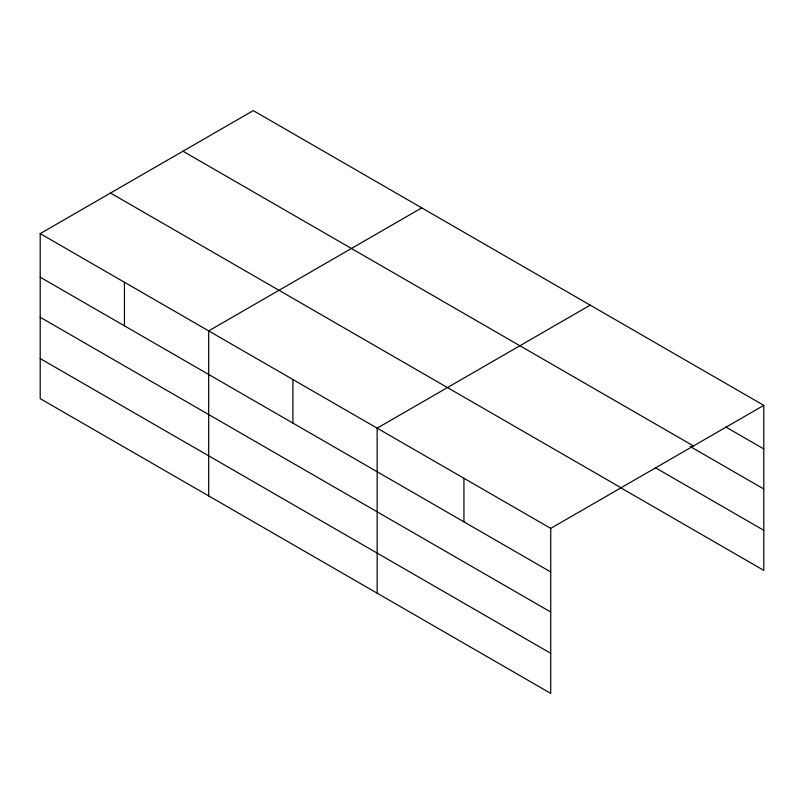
<?xml version="1.0" encoding="UTF-8"?>
<svg xmlns="http://www.w3.org/2000/svg" width="804" height="804" viewBox="0 0 804 804"><rect width="100%" height="100%" fill="white"/><g stroke="black" fill="none" stroke-linecap="round" stroke-linejoin="round"><path stroke-width="1.21" d="M40.2 233.622L550.73 528.379L550.73 693.39L40.2 398.633L40.2 233.622L253.27 110.61L763.8 405.367L763.8 570.378L620.598 487.696M421.738 207.884L208.678 330.896L208.678 495.897M590.216 305.148L377.156 428.16L377.156 593.171M550.73 528.379L763.8 405.367M725.831 427.014L763.8 448.944M182.95 151.212L693.49 445.959M690.033 446.421L763.8 489.013M655.31 467.667L763.8 530.298M110.51 193.03L621.05 487.787M40.2 277.199L550.73 571.956M40.2 317.268L550.73 612.025M40.2 358.564L550.73 653.31M463.938 478.269L463.938 521.846M292.917 379.528L292.917 423.105M124.439 282.264L124.439 325.831"/></g></svg>
